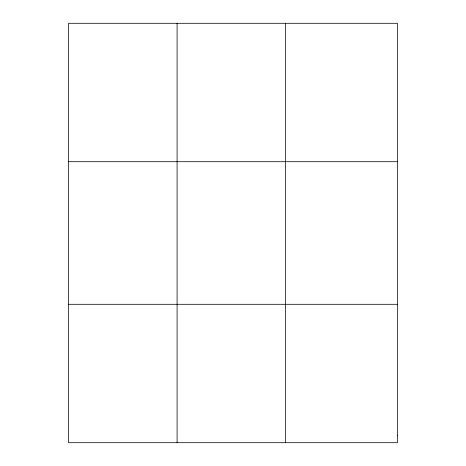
<?xml version="1.0" encoding="UTF-8"?>
<svg xmlns="http://www.w3.org/2000/svg" width="466" height="466" viewBox="0 0 466 466"><rect width="100%" height="100%" fill="white"/><g stroke="black" fill="none" stroke-linecap="round" stroke-linejoin="round"><path stroke-width="0.7" d="M177.086 23.3L177.086 442.7M285.629 23.3L285.629 442.7M68.543 161.702L397.457 161.702M68.543 304.298L397.457 304.298M397.457 435.413L397.457 442.7L68.543 442.7L68.543 23.3L397.457 23.3L397.457 435.413"/></g></svg>
